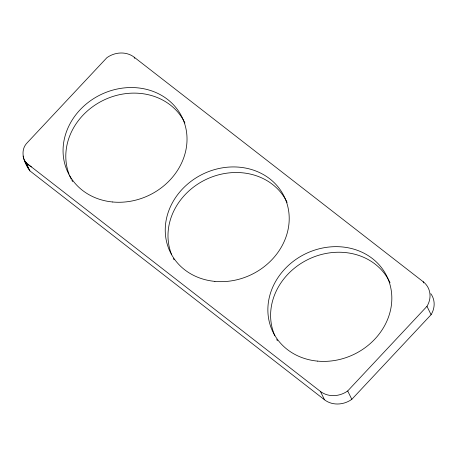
<?xml version="1.0" encoding="UTF-8"?>
<svg xmlns="http://www.w3.org/2000/svg" width="457" height="457" viewBox="0 0 457 457"><rect width="100%" height="100%" fill="white"/><g stroke="black" fill="none" stroke-linecap="round" stroke-linejoin="round"><path stroke-width="0.69" d="M25.866 162.595L320.42 391.432A22.404 19.725 -26.2 0 0 347.697 390.964L426.969 306.327A22.404 19.725 -26.2 0 0 423.176 281.718L134.187 57.199A22.404 19.725 -26.2 0 0 106.909 57.668L27.637 142.304C19.045 150.61 23.987 162.646 29.899 170.872L324.533 399.801A22.404 19.725 -26.2 0 0 351.816 399.332L431.088 314.696A22.404 19.725 -26.2 0 0 430.802 293.691M31.43 166.914L27.391 164.252L24.501 160.521M423.176 281.718L423.765 282.912M426.969 306.327L431.088 314.696M347.697 390.964L351.816 399.332M320.42 391.432L324.533 399.801M134.187 57.199L134.775 58.393M23.016 156.054L23.604 157.254M25.786 162.503L29.899 170.872M23.575 158.356L28.62 168.89M27.414 165.577L27.688 166.725M72.6 181.629A63.392 55.817 -26.2 0 1 71.909 180.412M71.258 179.173A63.392 55.817 -26.2 0 1 69.515 175.379M69.007 174.094A63.392 55.817 -26.2 0 1 105.915 99.112A63.392 55.817 -26.2 0 1 184.931 123.053M174.1 259.799A63.392 55.817 -26.2 0 1 173.443 258.565M171.701 254.772A63.392 55.817 -26.2 0 1 171.192 253.481M170.958 252.835A63.392 55.817 -26.2 0 1 208.461 178.35A63.392 55.817 -26.2 0 1 287.116 202.445M277.41 340.745A63.392 55.817 -26.2 0 1 276.719 339.528M274.863 335.775A63.392 55.817 -26.2 0 1 309.652 258.713A63.392 55.817 -26.2 0 1 390.038 282.803M214.893 281.386A63.392 55.817 -26.2 0 0 286.002 200.692A63.392 55.817 -26.2 0 0 180.783 190.815A63.392 55.817 -26.2 0 0 214.893 281.386M317.512 361.116A63.392 55.817 -26.2 0 0 388.627 280.421A63.392 55.817 -26.2 0 0 283.409 270.544A63.392 55.817 -26.2 0 0 317.512 361.116M112.708 201.994A63.392 55.817 -26.2 0 0 183.817 121.305A63.392 55.817 -26.2 0 0 78.598 111.428A63.392 55.817 -26.2 0 0 112.708 201.994"/></g></svg>
